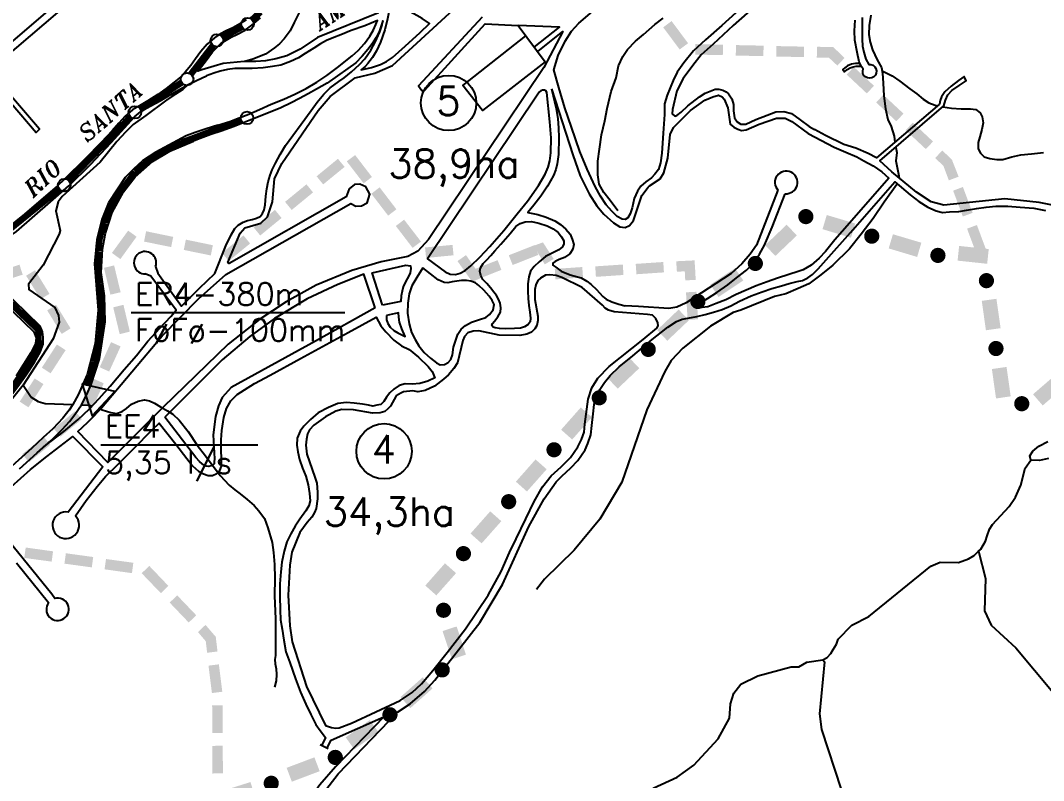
# Model space of a CAD drawing. Extents: x 634485 to 639947, y 7518235 to 7523566.
# Drawn here: x 636835 to 638096, y 7520031 to 7520969 of the extents above; entities that cross this region are included whole.
import ezdxf
from ezdxf.enums import TextEntityAlignment as Align

# ---------------------------------------------------------------- set-up
doc = ezdxf.new("R2010")
doc.units = 0
doc.header["$LTSCALE"] = 80
doc.header["$MEASUREMENT"] = 0
doc.linetypes.add('HIDDEN', pattern=[0.375, 0.25, -0.125])
for name, color, linetype in [('ESTACAO', 5, 'CONTINUOUS'), ('LIMITE-BACIA', 3, 'CONTINUOUS'), ('LIMITE-PROJETO', 1, 'CONTINUOUS'), ('RIO', 4, 'CONTINUOUS'), ('RUA', 7, 'CONTINUOUS'), ('TEXTO', 5, 'CONTINUOUS'), ('TEXTO2', 5, 'CONTINUOUS')]:
    doc.layers.add(name, color=color, linetype=linetype)
doc.styles.add('GOTHICI', font='ITALICT8.SHX', dxfattribs={"height": 1.641651})
doc.styles.get("Standard").update_dxf_attribs({"font": 'ROMANSBR.shx', "height": 3})

# ---------------------------------------------------------------- blocks, each defined once
blk = doc.blocks.new('R')
at = {"layer": 'LIMITE-PROJETO', "const_width": 18.7}
blk.add_lwpolyline([(-75.2, 0.3, 1), (-93.9, 0.4, 1)], format="xyb", close=True, dxfattribs=at)
at = {"layer": 'LIMITE-PROJETO'}
blk.add_solid([(36.9, 17.7), (36.6, -18.8), (-36.4, 18.3), (-36.6, -18.3)], dxfattribs=at)
blk = doc.blocks.new('R1')
at = {"layer": 'LIMITE-BACIA', "xscale": 0.5, "yscale": 0.5, "zscale": 0.5}
blk.add_blockref('R', (0, 0.3), dxfattribs=at)

msp = doc.modelspace()

# ---------------------------------------------------------------- linework, layer by layer
at = {"layer": 'ESTACAO', "linetype": 'CONTINUOUS', "const_width": 8}
for points in [[(637120.3, 7520969.5), (637130.6, 7520979.1)], [(637083.7, 7520947.7), (637107.7, 7520960.6)], [(637044.8, 7520902.4), (637072.1, 7520937.9)], [(636982.3, 7520859.5), (637033.5, 7520892.1)], [(636894, 7520771.1), (636970.4, 7520849.7)], [(636819.1, 7520709.3), (636882.5, 7520760.6)]]:
    msp.add_lwpolyline(points, dxfattribs=at)
at = {"layer": 'ESTACAO', "linetype": 'HIDDEN', "const_width": 8, "flags": 128}
for points in [[(636916.8, 7520518.4), (636923.5, 7520537.1), (636925.8, 7520547.7, 0.015638), (636931.6, 7520569.6, 0.060112), (636934, 7520607, 0.052817), (636932.4, 7520644.3, -0.104261), (636930.8, 7520684.1, -0.117523), (636938.9, 7520719, -0.09697), (636954.3, 7520752.3, -0.012857), (636976.3, 7520781.5, -0.017182), (637000.5, 7520800.7, -0.058288), (637033.1, 7520818, 0.002683), (637074.6, 7520833.5, 0.002845), (637106.8, 7520845.6, -0.990712)], [(636650.3, 7520264.3), (636661.5, 7520271.9), (636586.6, 7520375), (636618.2, 7520377.8, 0.027722), (636629.1, 7520380.3, 0.111681), (636761, 7520453.1, 0.012363), (636818.4, 7520506.7), (636822, 7520511.9), (636847.1, 7520548.6), (636857.1, 7520567.8), (636856.7, 7520587), (636841.9, 7520601.2), (636792.6, 7520648.5)]]:
    msp.add_lwpolyline(points, format="xyb", dxfattribs=at)
at = {"layer": 'ESTACAO'}
msp.add_lwpolyline([(636951, 7520511.2), (636910.9, 7520520.1), (636923.2, 7520480.9)], close=True, dxfattribs=at)
for centre in [(637114.6, 7520964.2), (637076.8, 7520944), (637040.1, 7520896.2), (636975.8, 7520855.3), (637114, 7520848.4), (636888.6, 7520765.5)]:
    msp.add_circle(centre, 7.77, dxfattribs=at)
at = {"layer": 'LIMITE-BACIA'}
for points in [[(637627.2, 7520960.1), (637637.5, 7520967.8), (637647.5, 7520932.8), (637657.9, 7520940.5)], [(637666.7, 7520926.5), (637666.9, 7520939.4), (637700.7, 7520925.8), (637701, 7520938.7)], [(637716.7, 7520925.3), (637716.9, 7520938.2), (637750.7, 7520924.6), (637751, 7520937.5)], [(637766.7, 7520924.1), (637766.9, 7520937), (637800.7, 7520923.4), (637801, 7520936.3)], [(637816.6, 7520922.9), (637816.9, 7520935.8), (637850.7, 7520922.2), (637836.8, 7520935.3)], [(637817.1, 7520936.1), (637836.8, 7520935.9), (637842, 7520912.9), (637850.8, 7520922.3)], [(637853.5, 7520901.8), (637862.3, 7520911.2), (637878.3, 7520878.6), (637887.1, 7520888)], [(637889.8, 7520867.5), (637898.6, 7520876.9), (637914.7, 7520844.2), (637923.5, 7520853.7)], [(637926.2, 7520833.2), (637935, 7520842.6), (637951.1, 7520809.9), (637959.9, 7520819.3)], [(637237, 7520794.8), (637247.3, 7520802.6), (637257.8, 7520767.7), (637268, 7520775.6)], [(637962.5, 7520798.9), (637971.4, 7520808.3), (637987.4, 7520775.6), (637983.6, 7520796.4)], [(637967.5, 7520803.3), (637983.6, 7520795.8), (637979.4, 7520771.4), (637991.5, 7520775.9)], [(637207.9, 7520766.4), (637199.8, 7520776.4), (637234.3, 7520788), (637226.1, 7520798)], [(637169.1, 7520734.9), (637160.9, 7520744.9), (637195.4, 7520756.5), (637187.3, 7520766.5)], [(637267.3, 7520754.9), (637277.5, 7520762.8), (637288, 7520727.9), (637298.2, 7520735.7)], [(637984.7, 7520758.7), (637996.8, 7520763.2), (637996.6, 7520726.8), (638008.7, 7520731.3)], [(637130.3, 7520703.4), (637122.1, 7520713.4), (637156.6, 7520725), (637148.4, 7520735)], [(637297.5, 7520715.1), (637307.7, 7520722.9), (637318.2, 7520688.1), (637328.5, 7520695.9)], [(638001.9, 7520711.8), (638014, 7520716.3), (638013.8, 7520679.9), (638025.9, 7520684.4)], [(636957.8, 7520674.3), (636947.4, 7520681.9), (636977.8, 7520701.9), (636967.4, 7520709.4)], [(636987, 7520695.9), (636989.6, 7520708.6), (637020.4, 7520689.1), (637023, 7520701.7)], [(637091.4, 7520671.9), (637083.3, 7520681.9), (637117.8, 7520693.5), (637109.6, 7520703.5)], [(637036, 7520685.6), (637038.6, 7520698.3), (637069.3, 7520678.8), (637071.9, 7520691.4)], [(637334.8, 7520675.7), (637333.5, 7520688.6), (637368.7, 7520679), (637367.4, 7520691.8)], [(637441.6, 7520667), (637436.8, 7520679), (637473.2, 7520679.5), (637468.5, 7520691.5)], [(637467.4, 7520690.7), (637478.9, 7520694.9), (637481.2, 7520667.8), (637492.2, 7520674.5)], [(637373.5, 7520671.8), (637384, 7520679.2), (637391.6, 7520646.4), (637403.5, 7520651.3)], [(636833.4, 7520667.4), (636837.4, 7520655.1), (636801.1, 7520656.7), (636805.1, 7520644.5)], [(636958.1, 7520633.4), (636945.5, 7520630.4), (636950.1, 7520666.5), (636937.6, 7520663.5)], [(637396.1, 7520648.5), (637391.3, 7520660.5), (637427.7, 7520661), (637423, 7520673)], [(637494.3, 7520649.3), (637493.5, 7520662.2), (637528.3, 7520651.6), (637527.4, 7520664.5)], [(637544.2, 7520652.4), (637543.4, 7520665.3), (637578.2, 7520654.7), (637577.4, 7520667.6)], [(637594.2, 7520655.6), (637593.3, 7520668.4), (637628.1, 7520657.9), (637627.3, 7520670.7)], [(637644.1, 7520658.7), (637643.2, 7520671.6), (637666.7, 7520659.9), (637665.8, 7520672.7)], [(637653.1, 7520671.8), (637665.9, 7520672.5), (637654.4, 7520648), (637667.3, 7520648.7)], [(636870.4, 7520631.5), (636859.4, 7520624.8), (636852.6, 7520660.5), (636841.6, 7520653.8)], [(637655.3, 7520633.3), (637668.2, 7520634), (637657.3, 7520599.3), (637670.1, 7520600)], [(636896.4, 7520588.8), (636885.4, 7520582), (636878.6, 7520617.8), (636867.6, 7520611)], [(636969.5, 7520584.8), (636957, 7520581.7), (636961.6, 7520617.9), (636949, 7520614.8)], [(636871.8, 7520533.4), (636861, 7520540.4), (636890.3, 7520562), (636879.5, 7520569)], [(636944, 7520535.6), (636932.3, 7520540.9), (636958.1, 7520566.6), (636946.3, 7520571.9)], [(636844.5, 7520491.5), (636833.7, 7520498.5), (636863, 7520520.1), (636852.1, 7520527.1)], [(636923.2, 7520490.1), (636911.5, 7520495.4), (636937.3, 7520521.1), (636925.5, 7520526.4)], [(636883.9, 7520455.2), (636875.8, 7520465.2), (636910.3, 7520476.8), (636902.1, 7520486.8)], [(636845.1, 7520423.8), (636836.9, 7520433.8), (636871.4, 7520445.3), (636863.3, 7520455.3)], [(636874.8, 7520313.9), (636873.1, 7520301.2), (636841.1, 7520318.6), (636839.3, 7520305.8)], [(636924.3, 7520306.9), (636922.6, 7520294.1), (636890.6, 7520311.5), (636888.8, 7520298.7)], [(636973.8, 7520299.8), (636972.1, 7520287), (636940.1, 7520304.4), (636938.3, 7520291.7)], [(637017, 7520271.3), (637007.7, 7520262.3), (636993.5, 7520295.9), (636984.1, 7520286.9)], [(637051.4, 7520235), (637042.1, 7520226.1), (637027.9, 7520259.6), (637018.6, 7520250.7)], [(637075, 7520209), (637065.7, 7520200), (637062.8, 7520223.2), (637053.5, 7520214.3)], [(637077.6, 7520190.4), (637064.8, 7520188.8), (637075.4, 7520208.9), (637062.6, 7520207.4)], [(637083.5, 7520140.7), (637070.7, 7520139.1), (637079.3, 7520174.5), (637066.5, 7520172.9)], [(637084.1, 7520090), (637071.2, 7520089.9), (637083.9, 7520124.1), (637071, 7520124)], [(637084.3, 7520040), (637071.4, 7520039.9), (637084, 7520074.1), (637071.1, 7520074)]]:
    msp.add_solid(points, dxfattribs=at)
at = {"layer": 'LIMITE-PROJETO', "const_width": 9.35}
for points in [[(638021.1, 7520648.2, 1), (638030.4, 7520647.2, 1)], [(638068.7, 7520500.6, 1), (638070, 7520491.3, 1)]]:
    msp.add_lwpolyline(points, format="xyb", close=True, dxfattribs=at)
at = {"layer": 'LIMITE-PROJETO'}
for points in [[(637990.2, 7520672.4), (637992.1, 7520690.5), (638026.7, 7520668.5), (638028.6, 7520686.7)], [(638032.5, 7520538.7), (638050.6, 7520541.3), (638037.6, 7520502.4), (638055.7, 7520505)]]:
    msp.add_solid(points, dxfattribs=at)
at = {"layer": 'RIO'}
for points in [[(637293.8, 7521058.4), (637282.4, 7521051.9), (637260.6, 7521037.4), (637240.3, 7521025.4), (637227, 7521017.7), (637212.7, 7521011.2), (637199.8, 7521003.8), (637190.4, 7520995.6), (637184.5, 7520988.2), (637179.3, 7520979.9), (637172.2, 7520966), (637167.2, 7520955.8), (637159.8, 7520945.8), (637154.1, 7520939.9), (637147.7, 7520934.8), (637136.9, 7520927.1), (637121.1, 7520920.7), (637111.2, 7520917.9)], [(637571.3, 7520734), (637561.9, 7520746.7), (637554.1, 7520756.5), (637548.3, 7520766.5), (637546.6, 7520778.3), (637546.6, 7520794.9), (637548.7, 7520809.7), (637551.2, 7520827.6), (637555.1, 7520844.6), (637558.1, 7520860.1), (637563.2, 7520880.8), (637569.1, 7520897.9), (637571.9, 7520912.7), (637577.5, 7520924), (637583.2, 7520932.6), (637592.9, 7520943.1), (637603.1, 7520951.2), (637616.9, 7520963.5), (637627.2, 7520971.6)], [(637883.4, 7520975.2), (637881.1, 7520962.3), (637880.9, 7520951.1), (637882.6, 7520942), (637885.3, 7520932.4), (637890.9, 7520920.1), (637896.3, 7520910.6), (637897.8, 7520903.5), (637898.4, 7520891.4), (637899.2, 7520875.5), (637901.3, 7520859.8), (637904.3, 7520846.3), (637908.4, 7520837.7), (637912, 7520826), (637912.9, 7520818.5)], [(637897.2, 7520906.5), (637909.6, 7520900.4), (637918.9, 7520893.9), (637931.3, 7520884.3), (637939.9, 7520877.9), (637947.7, 7520871.6), (637954.8, 7520866.9), (637962.6, 7520864.1), (637965.5, 7520863.5)], [(637041.6, 7520889.7), (637034.7, 7520883.5), (637030.2, 7520880.6), (637021.2, 7520875), (637013.6, 7520869.4), (636989.4, 7520851.4), (636973.7, 7520840.1), (636964.4, 7520831.2), (636953.6, 7520819.3), (636933.1, 7520793.8), (636886, 7520751.4), (636881, 7520744.9), (636878.1, 7520733.8), (636883.6, 7520709.6), (636882.2, 7520705.2), (636862.7, 7520666.9), (636844.4, 7520643.4), (636844.9, 7520636.9), (636876.9, 7520614.6), (636881.6, 7520604.9), (636882.3, 7520596.4), (636875.1, 7520575.9), (636837.9, 7520519), (636847.7, 7520504.1), (636856.3, 7520498.5), (636865.2, 7520496.3), (636899, 7520495)], [(637972, 7520862.1), (637982.7, 7520860.6), (637994.6, 7520859.6), (638006.2, 7520859.8), (638012.7, 7520858.7), (638018, 7520854.6), (638020.5, 7520849.6), (638021.6, 7520842.2), (638020.3, 7520834.2), (638017.7, 7520825.2), (638015.7, 7520818.1), (638015.6, 7520810.4), (638018.4, 7520805), (638022.9, 7520800.2), (638030, 7520798.2), (638038.4, 7520797.3), (638046.1, 7520797.2), (638056.9, 7520800.2), (638068.1, 7520802.7), (638081.4, 7520804.3), (638096.2, 7520805.7)], [(637913.9, 7520812), (637915.1, 7520805.6), (637913.9, 7520795.6), (637915.6, 7520787.3), (637917.4, 7520779), (637918.3, 7520774.5)], [(637915.6, 7520767.2), (637915.1, 7520766.1), (637899.8, 7520744.3), (637885.9, 7520724.2), (637871.2, 7520705), (637857.1, 7520687), (637836.2, 7520666.9), (637821.7, 7520654.7), (637806.8, 7520643.7), (637793.8, 7520638.2), (637778.4, 7520631.5), (637764.4, 7520628.1), (637723.1, 7520611.5), (637713.4, 7520608.6), (637685.4, 7520591.6), (637651.2, 7520564.6), (637637.2, 7520549.1), (637629.2, 7520535.7), (637606.9, 7520488.4), (637576.3, 7520399), (637549.2, 7520353.5), (637517.5, 7520315.3), (637480.9, 7520279.5), (637471.1, 7520266.8)], [(636933.1, 7520489.5), (636935.5, 7520488.4), (636946, 7520485), (636953, 7520483.9), (636960.1, 7520486.2), (636965.5, 7520489.9), (636971.7, 7520495.4), (636979.9, 7520499.1), (636987.5, 7520500.7), (636993.9, 7520499.6), (637000.1, 7520496.8), (637007.3, 7520491.9), (637016.1, 7520487.2), (637022.7, 7520483), (637030.2, 7520475.6), (637041.3, 7520461.6), (637052.7, 7520445), (637062.7, 7520431.8), (637080.9, 7520407.3), (637092, 7520395.5), (637098.8, 7520389.7), (637105.6, 7520384.6), (637114.2, 7520378), (637122.9, 7520370.5), (637128.7, 7520363.9), (637135.6, 7520354.4), (637139.8, 7520342.8), (637145.2, 7520324.8), (637146.6, 7520312.5), (637147.9, 7520297.5), (637148.2, 7520281), (637147.8, 7520259), (637149.1, 7520230.6), (637149.1, 7520206.7), (637149.2, 7520185.6), (637148.2, 7520180.4), (637148.6, 7520175.1), (637150, 7520169), (637150.5, 7520162.2), (637150.1, 7520154.1), (637148, 7520146.3)], [(636909.6, 7520494.5), (636919.1, 7520494.3), (636923, 7520493.2)], [(637824, 7520180.1), (637829.4, 7520183), (637833.8, 7520187.8), (637836.8, 7520192.7), (637840.7, 7520199.6), (637843, 7520205.4), (637860, 7520222.7), (637880.6, 7520233.5), (637957.1, 7520295.6), (637968.9, 7520300.7), (637991.2, 7520300.3), (638003.8, 7520304.8), (638010.8, 7520308.6), (638015.6, 7520313.6), (638018.8, 7520316.7), (638024.8, 7520326.5), (638026.6, 7520333), (638029.4, 7520341.4), (638033.2, 7520347), (638053.7, 7520369), (638061.6, 7520380.7), (638068.4, 7520395.5), (638073.6, 7520416.6), (638080.5, 7520426.4), (638079.3, 7520431.8), (638083, 7520437.4), (638090.2, 7520443.5), (638101.4, 7520449.2)]]:
    msp.add_lwpolyline(points, dxfattribs=at)
at = {"layer": 'RIO', "linetype": 'CONTINUOUS'}
for points in [[(636837.9, 7520519), (636824.6, 7520502.2), (636803.1, 7520471.9), (636785.2, 7520452.5), (636750.6, 7520426.2), (636714.9, 7520394.1), (636709.9, 7520387.4), (636700.2, 7520380.1), (636673.5, 7520366.1), (636649.9, 7520344), (636638.7, 7520330.2), (636632.8, 7520319)], [(638102.4, 7520428.3), (638091.1, 7520426), (638080.5, 7520426.4)], [(638016, 7520313.9), (638024.6, 7520280.2), (638023.4, 7520240.4), (638031.7, 7520222.7), (638061.9, 7520194.9), (638108.1, 7520139.8), (638129.9, 7520086.9), (638164, 7520026.9), (638177.1, 7519998.1), (638190.8, 7519950.1), (638216.9, 7519891.1), (638228.1, 7519850.8), (638233.3, 7519808.1), (638246.9, 7519764.3)], [(637614.9, 7520022), (637644.4, 7520035.3), (637665, 7520050), (637695.1, 7520082.6), (637709, 7520108), (637710.1, 7520126), (637714.3, 7520138.8), (637722.9, 7520150), (637743.9, 7520160.2), (637785.1, 7520171.3), (637794.3, 7520171.4), (637804.5, 7520177.4), (637824, 7520180.1), (637826.1, 7520177.8), (637819.9, 7520113.4), (637822.4, 7520094.1), (637846.7, 7520020.3)]]:
    msp.add_lwpolyline(points, dxfattribs=at)
at = {"layer": 'RUA'}
msp.add_line((637204.2, 7520075.8), (637213.9, 7520070.8), dxfattribs=at)
for points in [[(636889.9, 7521190.8), (636881.1, 7521200.3), (636870, 7521212.6), (636860.9, 7521223.3), (636853.9, 7521233.8), (636849.4, 7521243.6), (636846.8, 7521254.9), (636846, 7521267.2), (636848, 7521284.1), (636974.9, 7521394.4), (637064.4, 7521467.1), (637102.6, 7521445), (637096.2, 7521430.5), (637090.7, 7521408.7), (637091.5, 7521390.3), (637096.4, 7521371.4), (637107.8, 7521339.9), (637137.9, 7521271.8), (637159.1, 7521229.7), (636727.8, 7520860.6)], [(636795.9, 7520906.6), (637015.5, 7521093.9)], [(637806.2, 7521044.4), (637713.4, 7520962.4), (637688.7, 7520939.3), (637674, 7520926.3), (637663.6, 7520913.2), (637652, 7520897.1), (637644.1, 7520881.8), (637638.5, 7520858.6), (637638.2, 7520853.5), (637641.5, 7520850.4), (637644.1, 7520851.3), (637649.2, 7520855.4), (637657.5, 7520863.3), (637671.8, 7520874.3), (637678.9, 7520879), (637691.4, 7520883.8), (637695.9, 7520884), (637700.9, 7520882.7), (637704.8, 7520880.6), (637707.6, 7520878.3), (637711.7, 7520872), (637714, 7520864.8), (637713.8, 7520857.1), (637715.3, 7520848.6), (637718.4, 7520843.4), (637722.8, 7520840.5), (637728.9, 7520840.6), (637741.6, 7520846.5), (637755.4, 7520851.9), (637766.1, 7520855.7), (637776, 7520856.4), (637785.3, 7520853.7), (637795.9, 7520846.1), (637807.3, 7520837.8), (637813.9, 7520834)], [(637472.9, 7520930.7), (637503.3, 7520954.8), (637480.2, 7520910.5), (637337.8, 7520698.5), (637324.8, 7520684.1), (637312.4, 7520677.3), (637279.4, 7520671.1), (637243.1, 7520660.2), (637199.3, 7520642.1), (637162.2, 7520621.6), (637129.6, 7520600.1), (637090.6, 7520569.2), (637010.7, 7520491.6), (636942.5, 7520423.4), (636905.4, 7520461.8), (636917.2, 7520472.8), (636925, 7520480.6), (636934.6, 7520491), (637009.2, 7520579.5), (637054.2, 7520625.1), (637088, 7520655.3), (637242, 7520742.7), (637248.3, 7520739.4), (637255.3, 7520740), (637262, 7520743.7), (637265.4, 7520754.3), (637260.5, 7520763.3), (637253.2, 7520766.7), (637246.6, 7520766.2), (637240, 7520760.9), (637236.1, 7520751), (637092.1, 7520668.7), (637090.2, 7520670.1), (637105.4, 7520706.3), (637111.4, 7520713), (637130.9, 7520718.5), (637139.4, 7520726.4), (637145.3, 7520744.8), (637147.9, 7520773.2), (637156.8, 7520792.1), (637201.6, 7520857.5), (637216.7, 7520875), (637247.5, 7520897.7), (637271.8, 7520903.4), (637293.4, 7520913), (637383.9, 7520996.3)], [(637734, 7520993.8), (637699.4, 7520962.2), (637679.2, 7520944.8), (637664.4, 7520931.1), (637652.6, 7520916.2), (637644.3, 7520904.8), (637639.3, 7520894.5), (637632.1, 7520876.4), (637628.9, 7520865.6), (637628.6, 7520852.8), (637628.1, 7520841.3), (637627.1, 7520829.4), (637626.4, 7520817.1), (637625.7, 7520804.8), (637624, 7520793), (637621.5, 7520784.8), (637616.9, 7520779.2), (637612.9, 7520774.6), (637605.8, 7520769.6), (637599.7, 7520764.1), (637595.5, 7520758), (637591.4, 7520749.2), (637588.9, 7520737.5), (637586.5, 7520730.1), (637583.6, 7520725), (637580.2, 7520723.1), (637576.4, 7520723.5), (637570.3, 7520726.9), (637563.7, 7520733.5), (637556.8, 7520741.2), (637549.9, 7520751.7), (637543.2, 7520763.7), (637533.3, 7520785), (637524.3, 7520806.9), (637514.2, 7520837.1), (637505.8, 7520860.9), (637498.3, 7520886.1), (637492.3, 7520907.7), (637497.8, 7520925.2), (637506.5, 7520943.2), (637514.3, 7520955.5), (637523.1, 7520965.1), (637560, 7520997.3)], [(637278.6, 7520941.7), (637273.5, 7520931.2), (637268.6, 7520922.8), (637263.1, 7520915.7), (637259.7, 7520911.9), (637254.9, 7520907.7), (637267.4, 7520910.4), (637278.5, 7520914.1), (637286, 7520917.8), (637293.5, 7520922.9), (637309.2, 7520936.9), (637327.7, 7520953.8), (637339, 7520964.7), (637330.1, 7520971.1), (637323.5, 7520974.7), (637315, 7520979.1), (637308.3, 7520980.7), (637304.2, 7520981.6), (637298.3, 7520981.5), (637288.7, 7520978.9), (637287.3, 7520970.5), (637284, 7520957.2), (637278.6, 7520941.7)], [(637113.1, 7520969.2), (637105.2, 7520964.4), (637096.5, 7520959.6), (637088.3, 7520955.9), (637080.5, 7520951.7), (637073.8, 7520947.1), (637064.7, 7520939.3), (637057.1, 7520930.5), (637050.6, 7520921.2), (637044.6, 7520913), (637037.9, 7520904.8), (637032.2, 7520898.9), (637024.1, 7520892.5), (637014.3, 7520884.8), (637004.1, 7520877.4), (636991.6, 7520869.6), (636981.2, 7520863.4), (636972.9, 7520858.2), (636963.4, 7520850), (636955.9, 7520842), (636947.5, 7520832.5), (636933.7, 7520817.5), (636914.4, 7520798.1), (636888.8, 7520773), (636880, 7520764.2), (636837.2, 7520727.5), (636826.5, 7520718.4)], [(637001.3, 7520665.2), (637003.9, 7520657.1), (637033.3, 7520616.4), (637055.4, 7520638.4), (637074.3, 7520656.7), (637087.9, 7520690.8), (637094.4, 7520704.3), (637098.8, 7520712.2), (637102.9, 7520716.1), (637109.3, 7520720), (637114.5, 7520721.9), (637120.5, 7520723.3), (637125.7, 7520724.6), (637130, 7520726.9), (637133.2, 7520730.6), (637135.2, 7520735), (637136.3, 7520741.4), (637137.2, 7520752.1), (637138.6, 7520761), (637140.2, 7520769.5), (637142.4, 7520777.9), (637145, 7520784.4), (637149.1, 7520792.7), (637154.7, 7520803.2), (637161.5, 7520814.2), (637170.5, 7520826.8), (637180.7, 7520840.5), (637193, 7520857.4), (637200.4, 7520867.7), (637208.7, 7520877.6), (637216.7, 7520885.7), (637227.3, 7520893.5), (637233.7, 7520898), (637242.9, 7520905.3), (637252.6, 7520914.1), (637259.1, 7520921.4), (637266.5, 7520931.8), (637272, 7520941.7), (637277.8, 7520954.7), (637280.7, 7520963), (637281.6, 7520968.2), (637277.4, 7520955.9), (637273.3, 7520947.7), (637268.4, 7520939.9), (637262.9, 7520932.8), (637256, 7520924.6), (637248, 7520916.5), (637238.1, 7520909.3), (637225.6, 7520900.5), (637212.7, 7520891.4), (637199.8, 7520883.9), (637189.5, 7520878), (637178.9, 7520872.4), (637168.6, 7520867.1), (637155.8, 7520860.8), (637134.3, 7520852.1), (637116.8, 7520845.4), (637098.2, 7520838), (637082.3, 7520832), (637069.4, 7520828), (637056.4, 7520823.2), (637048.1, 7520819.8)], [(637276.1, 7520977.8), (637200.8, 7520947.4), (637179.6, 7520933.3), (637162.9, 7520925), (637149.6, 7520921.1), (637136.8, 7520918.9), (637124.9, 7520918.1), (637110.5, 7520917.9), (637084.7, 7520915.4), (637073.5, 7520912.1), (637058.3, 7520907.7), (637053.4, 7520905.9), (637062.2, 7520917.7), (637071.3, 7520929.8), (637082.2, 7520940.5), (637094.3, 7520948), (637101.3, 7520951.4), (637111.6, 7520956.8), (637120, 7520962.8), (637130.8, 7520972)], [(637078.2, 7520839.4), (637093, 7520843.8), (637104.4, 7520848.4), (637116.4, 7520852.9), (637129.2, 7520858.6), (637143.9, 7520865.3), (637159.5, 7520871.5), (637173, 7520877.7), (637186.8, 7520884.8), (637200.2, 7520892.6), (637212.6, 7520900.8), (637225.5, 7520910.4), (637243.6, 7520924.8), (637251.2, 7520931.4), (637258.8, 7520940.1), (637265.4, 7520949.3), (637269.8, 7520957.1), (637273, 7520963.6), (637274.8, 7520968.4), (637259.2, 7520962.1), (637242.3, 7520956), (637229.6, 7520950.9), (637221.2, 7520947.6), (637212, 7520943.7), (637204.4, 7520939.9), (637196.4, 7520934.6), (637185.6, 7520927.8), (637177.6, 7520922.5), (637167.7, 7520918.1), (637155.7, 7520913.5), (637145.3, 7520912), (637133.9, 7520910.2), (637120.2, 7520909.3), (637108.4, 7520909.4), (637099.1, 7520909.3), (637089.9, 7520908.1), (637081, 7520906.1), (637072.9, 7520903.6), (637064, 7520900.1)], [(637403.9, 7520972.7), (637325.6, 7520888), (637329.7, 7520882.1), (637332.7, 7520882.3), (637407.7, 7520964.4), (637448.4, 7520962.3)], [(637873.7, 7520908.8), (637871.6, 7520911.4), (637868.9, 7520917.5), (637866.4, 7520929.4), (637863.5, 7520944.4), (637862.9, 7520955.7), (637864.1, 7520969.1)], [(637448.4, 7520962.3), (637481.8, 7520917.4), (637404.4, 7520857.5), (637380.2, 7520888.2), (637457.8, 7520949.6)], [(637468.2, 7520935.7), (637499.2, 7520960.3), (637448.4, 7520962.3)], [(636792, 7520902.8), (636854, 7520830.6), (636857.9, 7520834.4), (636795.9, 7520906.6)], [(637869.4, 7520915.7), (637864.2, 7520915.6), (637859.5, 7520914.8), (637854.6, 7520912.8), (637851, 7520910), (637848.6, 7520908.1), (637850.9, 7520905.3), (637854.1, 7520908.1), (637857.9, 7520910.3), (637861.5, 7520911.4), (637865.1, 7520912.1), (637868.8, 7520912.3), (637871.3, 7520912.1)], [(636821.6, 7520504), (636833.3, 7520520), (636841.6, 7520531.4), (636851.9, 7520547.2), (636858.8, 7520559.5), (636862.7, 7520569.2), (636862.6, 7520578), (636861.7, 7520584.7), (636858.8, 7520591.4), (636793.4, 7520655), (636816.5, 7520699.1), (636829.8, 7520708.5), (636894.2, 7520764.6), (636921, 7520791), (636946.6, 7520818.2), (636975.4, 7520849.7), (636982.7, 7520855.8), (636990.1, 7520860.3), (637006.7, 7520869.3), (637017.9, 7520876.1), (637027, 7520881.2), (637040.7, 7520889.3), (637051.8, 7520894.6), (637064, 7520900.1)], [(638122, 7520737.9), (638091, 7520744), (638048.6, 7520748.5), (637973.2, 7520740.6), (637957.8, 7520745.1), (637939.6, 7520756.9), (637909.2, 7520782), (637894.5, 7520795.3), (637973.2, 7520863.2), (637975.2, 7520870.3), (637978.3, 7520876.9), (637983.1, 7520882.1), (637992, 7520888.4), (638000.6, 7520894.2), (637998.5, 7520899.5), (637991.4, 7520894.5), (637982.4, 7520887.4), (637974.6, 7520880.6), (637970.5, 7520874.5), (637968.7, 7520869.7), (637967.9, 7520865.5), (637890.1, 7520799.1), (637880.1, 7520804.7), (637864.6, 7520811.1), (637850.1, 7520815.5), (637827.4, 7520826.7), (637813.9, 7520834)], [(637447.3, 7520730), (637459.8, 7520745.6), (637473.5, 7520765), (637481.5, 7520778.9), (637485.2, 7520787.5), (637487.3, 7520795.4), (637488.8, 7520805.4), (637489.1, 7520824), (637487.4, 7520843.5), (637483.5, 7520879.6), (637482.3, 7520881.6), (637480.9, 7520882.7), (637478.5, 7520882.8), (637476.4, 7520881.7), (637474.8, 7520880.4), (637472.8, 7520877.7), (637336.6, 7520674.5), (637358.2, 7520658.4), (637364.4, 7520655.5), (637370.9, 7520655.1), (637376.7, 7520656.9), (637382.9, 7520660.2), (637390.1, 7520665.9), (637401, 7520676.7), (637413.4, 7520689.9), (637430.6, 7520709.6), (637447.3, 7520730)], [(637489.6, 7520884.2), (637495.2, 7520860), (637497.1, 7520847.1), (637497.9, 7520836.3), (637498.3, 7520823.8), (637498.1, 7520803.1), (637496.6, 7520791.6), (637494.8, 7520784.7), (637491.8, 7520777.3), (637484.7, 7520764.4), (637476.1, 7520752.1), (637467.7, 7520740.9), (637460.4, 7520731.9), (637472.5, 7520729.2), (637482.7, 7520726.2), (637493.7, 7520721.5), (637500.7, 7520716.8), (637507.2, 7520711.4), (637512.4, 7520704.9), (637515.1, 7520698.7), (637516.8, 7520692.3), (637515.8, 7520686.5), (637512.1, 7520680.7), (637505.6, 7520676.2), (637498.8, 7520673.6), (637493.9, 7520671.3), (637491.2, 7520669.2), (637491.2, 7520667), (637494.9, 7520664.4), (637501.5, 7520659.6), (637512.5, 7520654.9), (637525.9, 7520651.3), (637533.1, 7520647.1), (637538.5, 7520643), (637545, 7520637), (637548.5, 7520632.6), (637552.6, 7520628.1), (637556.9, 7520624.8), (637564, 7520621.5), (637572.3, 7520618.6), (637580.4, 7520616.6)], [(637489.6, 7520884.2), (637515.6, 7520802.9), (637524.8, 7520776.9), (637535.7, 7520754.8), (637545.2, 7520739.8), (637554.1, 7520729.7), (637565.7, 7520719.2), (637573.7, 7520714), (637580.1, 7520713.3), (637585.8, 7520715.7), (637590.7, 7520721.7), (637600.9, 7520752.7), (637608.7, 7520763), (637610.5, 7520764.8), (637623.3, 7520773.4), (637627.9, 7520780.5), (637632.9, 7520798.8), (637635.6, 7520827.9), (637639.7, 7520836.7), (637647.5, 7520844.3), (637660.7, 7520857.5), (637678.6, 7520870.3), (637688.2, 7520874.4), (637695.5, 7520876.4), (637699.8, 7520874.6), (637702.2, 7520871.5), (637707, 7520860.8), (637709.8, 7520840.6), (637714.4, 7520837), (637719.3, 7520834.4), (637723.9, 7520832.8), (637729.6, 7520833.8), (637745.4, 7520840.7), (637766.8, 7520848.1), (637777.7, 7520848.2), (637786, 7520843.8), (637805.9, 7520829), (637838, 7520812.2), (637852.4, 7520806.3), (637866, 7520800.5), (637874.7, 7520795.6), (637886, 7520789.3), (637896.7, 7520781.8), (637905.5, 7520774.2), (637856.8, 7520718.4), (637838.8, 7520698.2), (637827.5, 7520683.7), (637819.5, 7520675.3), (637809.6, 7520666.8), (637799.7, 7520661), (637793.6, 7520659), (637782, 7520655.3), (637768.3, 7520650.7), (637755.2, 7520646.2), (637741.9, 7520641.2), (637729.3, 7520636.1), (637717, 7520630.5), (637704.3, 7520623.9), (637692.5, 7520619.4), (637682.4, 7520615.6), (637675.3, 7520614.8), (637673.1, 7520615.9), (637672.1, 7520619.9), (637682, 7520625.7), (637693.4, 7520633.3), (637706.8, 7520642.5), (637717.5, 7520651), (637729.8, 7520660.8), (637738.6, 7520669.8), (637746, 7520680.5), (637752, 7520691.5), (637761.5, 7520713.6), (637777.6, 7520754.9)], [(637078.2, 7520839.4), (637063.7, 7520835.1), (637050.2, 7520830.5), (637038.8, 7520826.1), (637001.7, 7520806.2), (636985.2, 7520795.4), (636973.8, 7520785.3), (636963.9, 7520775.1), (636943.3, 7520743.5), (636935, 7520723.1), (636928.6, 7520697.9), (636925.9, 7520668.6), (636930.6, 7520611.5), (636926.8, 7520570.4), (636916.9, 7520532), (636905.8, 7520506.7), (636899, 7520495)], [(636833.6, 7520415.5), (636855.2, 7520435.4), (636872.5, 7520450.4), (636886, 7520464), (636894.9, 7520473.9), (636901.8, 7520482.6), (636909.8, 7520494.7), (636916.3, 7520507.5), (636921.8, 7520519.7), (636932, 7520551.4), (636939.1, 7520597), (636938.1, 7520629.1), (636934.1, 7520657.9), (636935.6, 7520686.4), (636939.3, 7520706.3), (636947.9, 7520731.6), (636961.7, 7520757.3), (636976.1, 7520775.6), (636997.3, 7520794.8), (637019, 7520807.3), (637048.1, 7520819.8)], [(637537.9, 7520457.7), (637539.2, 7520469.1), (637540.9, 7520483.6), (637542.2, 7520495.1), (637544.5, 7520504.5), (637549, 7520513.6), (637554.7, 7520522.2), (637561.8, 7520530.7), (637572.8, 7520541.4), (637589.8, 7520554.9), (637613.4, 7520575), (637624.9, 7520584.1), (637633, 7520590.5), (637643.5, 7520597.4), (637650.4, 7520600.1), (637657.5, 7520601.6), (637668.6, 7520603.4), (637678.9, 7520606.1), (637689.3, 7520608.8), (637699.7, 7520612.2), (637710.7, 7520616.7), (637721.4, 7520622.4), (637735.7, 7520628.9), (637749.1, 7520633.9), (637761.2, 7520637.9), (637773.1, 7520641.2), (637782.4, 7520644.4), (637792.3, 7520646.7), (637799.1, 7520647.9), (637805.6, 7520651), (637811.1, 7520655.4), (637818.1, 7520662.3), (637828, 7520673.5), (637858.2, 7520707.2), (637912.7, 7520769.7), (637931.7, 7520753.6), (637942.3, 7520745.4), (637953.5, 7520738.3), (637963.8, 7520734), (637971.7, 7520731.9), (637980.3, 7520732.5), (637991.6, 7520733.1), (638001.4, 7520734.7), (638013.6, 7520736.7), (638025.4, 7520738.5), (638037.2, 7520739.4), (638052.3, 7520739.6), (638067.2, 7520738.3), (638084.1, 7520737.1), (638098.8, 7520734.2)], [(637768.7, 7520759.2), (637742.3, 7520691.4), (637734.4, 7520680.3), (637724.1, 7520668.3), (637710.9, 7520656.6), (637655.7, 7520620.4), (637644.2, 7520615), (637634.2, 7520613.4), (637596.9, 7520615.8), (637580.4, 7520616.6)], [(637427.1, 7520692.5), (637438.3, 7520705.8), (637445.3, 7520714.4), (637450.7, 7520718.2), (637457, 7520720.2), (637464.6, 7520720.7), (637474, 7520718.8), (637484.1, 7520715.4), (637491.6, 7520711.5), (637497.7, 7520706.9), (637501.8, 7520701.8), (637504.8, 7520696.7), (637504.7, 7520693.2), (637503.1, 7520689.5), (637498.3, 7520685.6), (637489.5, 7520681.1), (637482.1, 7520677.3), (637474.2, 7520671), (637468, 7520665.1), (637463.7, 7520659.3), (637461.3, 7520652.4), (637460.3, 7520643.7), (637460.3, 7520634.9), (637460.7, 7520625.7), (637461.6, 7520617.1), (637462.6, 7520608.9), (637463.6, 7520601.4), (637463.1, 7520597), (637460.5, 7520593.5), (637456.3, 7520590.6), (637451.4, 7520589.3), (637443.9, 7520588.8), (637432.6, 7520588.1), (637425.2, 7520588.7), (637420, 7520589.6), (637417.4, 7520590.5), (637415.7, 7520592.6), (637416.8, 7520594.9), (637419.3, 7520597.9), (637423.3, 7520603), (637426.4, 7520609), (637426.8, 7520614.2), (637426.1, 7520620.1), (637424.2, 7520625), (637421.6, 7520629.4), (637418.5, 7520633.4), (637414.2, 7520638.8), (637409.8, 7520644.3), (637404.9, 7520649.3), (637402.2, 7520654), (637401.2, 7520659.6), (637401.9, 7520663.7), (637405.3, 7520668.8), (637409.9, 7520673.5), (637414.7, 7520678.8), (637419.7, 7520684.3), (637427.1, 7520692.5)], [(637281.1, 7520617.5), (637268.4, 7520657.5), (637309.8, 7520667), (637315.6, 7520666), (637316.1, 7520662.5), (637315.2, 7520657.3), (637313.2, 7520652.9), (637310, 7520647.1), (637306.7, 7520640), (637305.4, 7520634.6), (637304.2, 7520629.1), (637303.7, 7520622.1), (637281.1, 7520617.5)], [(636775.5, 7520657.5), (636851.3, 7520584.5), (636853.9, 7520577.3), (636853.1, 7520570), (636847.4, 7520558.6), (636829.4, 7520529.8)], [(636864, 7520443.1), (636888.3, 7520461.6), (636905.9, 7520476.6), (636919.2, 7520489.4), (636931.8, 7520502.2), (636945.1, 7520517.7), (636962.4, 7520538.1), (636977.5, 7520555.6), (636991.6, 7520572.9), (637006.5, 7520589.1), (637020, 7520603.7), (637026.8, 7520611.3), (636995.3, 7520653.1)], [(636995.3, 7520653.1), (636988.5, 7520656)], [(637272, 7520614.2), (637257.9, 7520655.5), (637225.8, 7520642.8), (637188.1, 7520625.1), (637147.9, 7520601), (637117.4, 7520578.7), (637083.2, 7520550.2), (637012.7, 7520479.5)], [(637330.9, 7520663.6), (637323.2, 7520651.5), (637317.4, 7520641.3), (637314.1, 7520631.4), (637312.1, 7520619.8), (637311.9, 7520607.5), (637313.8, 7520594.5), (637316.9, 7520583.6), (637321.5, 7520575), (637325.8, 7520567.4), (637332.3, 7520559.2), (637340.2, 7520552), (637347.6, 7520546.2), (637352.3, 7520543.8), (637357.6, 7520544.1), (637362.2, 7520546.7), (637365.5, 7520550.4), (637367.4, 7520556.3), (637368.8, 7520565.8), (637371.4, 7520574.5), (637374.1, 7520581.6), (637378.2, 7520587.7), (637383.4, 7520592.3), (637391, 7520596.7), (637400.7, 7520600), (637408.4, 7520602.2), (637413.2, 7520606), (637417.6, 7520611.7), (637418.7, 7520618.1), (637416.2, 7520623.3), (637412.7, 7520628.4), (637406.2, 7520636), (637400, 7520641.6), (637395.7, 7520644.9), (637390.1, 7520647.1), (637384.6, 7520647.8), (637378.4, 7520647.9), (637367, 7520646.1), (637361.6, 7520645.1), (637357, 7520645.4), (637349.9, 7520648.7), (637330.9, 7520663.6)], [(637272, 7520614.2), (637198.3, 7520573.1), (637094.3, 7520516.1), (637083.3, 7520503.8), (637078.9, 7520493.5), (637075.1, 7520480), (637072.2, 7520457.7), (637073.8, 7520427.8), (637073.6, 7520424.3), (637073.3, 7520421.8), (637071.9, 7520420.2), (637069.9, 7520419.3), (637066.8, 7520418.7), (637063.8, 7520419.1), (637061.7, 7520419.7), (637058.5, 7520421.6), (637055.4, 7520424.5), (637050.8, 7520429.6), (637012.7, 7520479.5)], [(637285.8, 7520604.6), (637286.1, 7520599.3), (637287.5, 7520594.8), (637290.4, 7520590.4), (637295.2, 7520586.4), (637299.8, 7520583.4), (637308.9, 7520578.9), (637304.7, 7520588.4), (637302.2, 7520596.5), (637301.1, 7520602.8), (637300.8, 7520608.1), (637285.8, 7520604.6)], [(636899, 7520495), (636894.5, 7520488.1), (636891.5, 7520483.8), (636886.8, 7520478.2), (636874.4, 7520464.9), (636862.7, 7520454.3), (636848.8, 7520441.2), (636690.6, 7520299.2), (636662.9, 7520278.4), (636633.6, 7520317.7), (636596.9, 7520371.6), (636629.9, 7520376.1), (636661.9, 7520386.8), (636689.9, 7520399.7), (636703.1, 7520406.6), (636716.8, 7520414.7), (636738.2, 7520428.9), (636756.1, 7520443.1), (636774.1, 7520458), (636788.3, 7520470.9), (636821.6, 7520504)], [(637205.7, 7519927.4), (637194.9, 7519954.7), (637191.6, 7519981.7), (637193.4, 7519990.4), (637201.5, 7520007), (637226.3, 7520039.5), (637299.4, 7520115.4), (637315.2, 7520125.8), (637333, 7520141.2), (637345.6, 7520155.1), (637400.9, 7520226.2), (637429.2, 7520272.9), (637461.7, 7520344.6), (637480.5, 7520378.5), (637495, 7520399.6), (637502.1, 7520406.5), (637513.4, 7520416.8), (637521.9, 7520426.1), (637531.1, 7520439.1), (637534.4, 7520446.9), (637537.9, 7520457.7)], [(637212.7, 7520071.5), (637217.9, 7520080.9), (637282.9, 7520109.8), (637223.2, 7520048), (637203.8, 7520026.1), (637188.1, 7520003.6), (637183.8, 7519990.1), (637183.3, 7519966.5), (637185.8, 7519951.5)]]:
    msp.add_lwpolyline(points, dxfattribs=at)
for points in [[(637872.6, 7520972.1), (637872.7, 7520963.7), (637872.5, 7520953.3), (637872.6, 7520945.6), (637872.9, 7520936.9), (637874.4, 7520929.6), (637877.1, 7520920.9), (637880.6, 7520914.3, -3.594983), (637873.7, 7520908.8)], [(636823.2, 7520393.5), (636847.1, 7520415), (636867.1, 7520430.9), (636899, 7520455.4), (636936.1, 7520418.2), (636893.4, 7520362.3, 6.303754), (636902.4, 7520357.5), (636915.7, 7520376.5), (636929, 7520393.9), (636939.3, 7520406.3), (636955, 7520421.5), (636974.3, 7520440.9), (636997.1, 7520463.8), (637005.8, 7520472.1), (637026.3, 7520446.1), (637039.7, 7520428.3), (637046.8, 7520419.3), (637054.2, 7520412.7), (637060.3, 7520409.3), (637065.9, 7520407.5), (637071.4, 7520407.6), (637076.6, 7520409.7), (637080.6, 7520413.5), (637082.4, 7520419.1), (637082.5, 7520426.8), (637082.1, 7520440.4), (637082.3, 7520451.6), (637082.9, 7520463.1), (637085.5, 7520479.1), (637088.7, 7520489.9), (637094.1, 7520499.7), (637101.9, 7520507.3), (637110.7, 7520512.9), (637123.2, 7520520.7), (637142.6, 7520531.2), (637179.8, 7520551.7), (637238.9, 7520583.9), (637273.2, 7520602.8), (637278.9, 7520592), (637285, 7520584.4), (637295, 7520574.3), (637304.6, 7520567.4), (637313.8, 7520562.9), (637325.4, 7520553.4), (637337.3, 7520542), (637342.3, 7520535.6), (637345.7, 7520527.8), (637337.1, 7520523.8), (637327.1, 7520520.7), (637317.7, 7520520.2), (637309.2, 7520520.5), (637301.7, 7520518.6), (637294.9, 7520514), (637290.2, 7520509.5), (637286.1, 7520504.2), (637282.7, 7520498.8), (637278.8, 7520495), (637274, 7520494), (637269.3, 7520493), (637263.6, 7520494), (637256.4, 7520495.2), (637246.1, 7520496.8), (637236.6, 7520497.5), (637225.9, 7520496.1), (637214.5, 7520491.2), (637201.8, 7520484.6), (637192.3, 7520476.4), (637184, 7520468.4), (637179.4, 7520462), (637175.7, 7520453.5), (637175.5, 7520445), (637176.5, 7520436.8), (637178.5, 7520427.3), (637182.2, 7520416.4), (637186.5, 7520406.6), (637189.5, 7520395.9), (637191, 7520385.2), (637191.9, 7520376.2), (637190.4, 7520370.2), (637186.5, 7520363.7), (637179.2, 7520353.7), (637173.5, 7520345.1), (637168.1, 7520335.3), (637163.2, 7520325.8), (637159.9, 7520314.2), (637156.8, 7520300.6), (637155.8, 7520288.8), (637154.4, 7520273.8), (637154.6, 7520258.7), (637154.9, 7520241.7), (637155.4, 7520229.6), (637157.2, 7520217.8), (637159.5, 7520204.4), (637162, 7520189.8), (637166.7, 7520176.9), (637173.6, 7520156.7), (637179.8, 7520140.2), (637186.6, 7520125.4), (637192.5, 7520112.8), (637198.8, 7520100.4), (637204.1, 7520092.9), (637210.9, 7520084.3), (637206.1, 7520074.8)], [(636829.9, 7520299.7), (636869.1, 7520250.6, 5.760364), (636876.8, 7520255.9), (636873.5, 7520261), (636789.9, 7520363.5)]]:
    msp.add_lwpolyline(points, format="xyb", dxfattribs=at)
msp.add_lwpolyline([(637317.6, 7520139.6), (637329.2, 7520150.4), (637343.1, 7520166.9), (637360.8, 7520189.2), (637383.5, 7520218.3), (637411.5, 7520259.9), (637427.3, 7520289.1), (637437.8, 7520312.6), (637445.9, 7520329.4), (637457.7, 7520354), (637467.9, 7520375.2), (637478.5, 7520393.4), (637489, 7520407.2), (637501.2, 7520418.2), (637512.9, 7520429.6), (637521.8, 7520442.9), (637526.4, 7520452), (637529.7, 7520460.9), (637530.5, 7520470.7), (637534.8, 7520501.4), (637539.3, 7520515.4), (637546.4, 7520527.3), (637560.4, 7520541.7), (637602.4, 7520575), (637619.3, 7520589.1), (637620.9, 7520592.1), (637620.5, 7520595.8), (637618.2, 7520601.2), (637613.8, 7520605.1), (637607.9, 7520606.1), (637566.7, 7520609.4), (637559.6, 7520611.4), (637555.7, 7520613.8), (637552.2, 7520617.3), (637527.2, 7520639.3), (637502.1, 7520651.5), (637495.4, 7520654), (637487.4, 7520655), (637481.9, 7520654.4), (637475.9, 7520650.8), (637472.6, 7520647.8), (637470.2, 7520642.7), (637469, 7520636.6), (637468.7, 7520624.3), (637472.6, 7520603.9), (637472.7, 7520598.6), (637471.3, 7520592.2), (637469.1, 7520588.2), (637464.9, 7520584), (637459.1, 7520581.6), (637450.5, 7520580), (637425.1, 7520580.6), (637399.9, 7520585.7), (637393, 7520585.4), (637386.2, 7520583.2), (637382.2, 7520579), (637380, 7520573.7), (637373.4, 7520546.5), (637369.1, 7520539.5), (637362.3, 7520531.4), (637356.4, 7520526.2), (637345.3, 7520517.4), (637333.7, 7520512.4), (637324.7, 7520510.6), (637318.3, 7520511.7), (637307.1, 7520510.5), (637303.6, 7520509.1), (637298.1, 7520505.5), (637291, 7520493), (637287.8, 7520489.7), (637284, 7520486.5), (637278, 7520484.7), (637268.7, 7520484.4), (637245.1, 7520488.5), (637230.8, 7520488.7), (637223.7, 7520486.7), (637210.7, 7520479.6), (637196.2, 7520469.4), (637191.2, 7520463.8), (637188.7, 7520459), (637187.3, 7520452.4), (637186.7, 7520444.9), (637187.8, 7520433.6), (637197.8, 7520405.2), (637200.2, 7520398.1), (637200.8, 7520386.8), (637201, 7520378.7), (637199.2, 7520366.9), (637197.1, 7520361.7), (637194.1, 7520356.2), (637188, 7520349.6), (637179.2, 7520337.1), (637169.4, 7520312.7), (637166.7, 7520296.8), (637164.6, 7520259.9), (637166.9, 7520222.1), (637169.5, 7520202.4), (637187.4, 7520147.1), (637210.9, 7520098.9), (637218.3, 7520096.5), (637223.4, 7520095.7), (637227.7, 7520096.3), (637242.8, 7520101.9), (637303, 7520130)], close=True, dxfattribs=at)
for centre, radius, start, end in [((637778.8, 7520768.8), 13.9, 265.267, 223.609), ((636988.3, 7520669.8), 13.8, 340.5882, 270.7883)]:
    msp.add_arc(centre, radius, start, end, dxfattribs=at)
at = {"layer": 'TEXTO'}
for p, q in [((636971.1, 7520608.5), (637234.8, 7520608.5)), ((636933.8, 7520445.2), (637127.2, 7520445.2))]:
    msp.add_line(p, q, dxfattribs=at)
at = {"layer": 'TEXTO2'}
for centre in [(637362.6, 7520866.8), (637283, 7520437.3)]:
    msp.add_circle(centre, 34.1, dxfattribs=at)

# ---------------------------------------------------------------- block references
at = {"layer": 'LIMITE-PROJETO'}
for p, rotation in [((637772.4, 7520697.6), 224.0914393135394), ((637843.9, 7520714.8), 163.8063338923849), ((637925.5, 7520691.1), 163.8063338923849), ((637705.6, 7520645.5), 214.2492988521234), ((637639.2, 7520593), 223.9664866702437), ((638031.8, 7520605.9), 98.43356687560141), ((637578, 7520533.9), 223.9664866702437), ((638103, 7520512.8), 221.2371203182659), ((637520.2, 7520471.7), 228.9114576208343), ((637464.4, 7520407.6), 228.9114576208343), ((637408.5, 7520343.6), 228.9114576208343), ((637352.7, 7520279.5), 228.9114576208343), ((637369.4, 7520201), 288.6583980790955), ((637323, 7520139.7), 222.0427628452159), ((637255.8, 7520087.9), 216.0217217811812), ((637183.2, 7520045), 201.0816570754193), ((637103.5, 7520015.3), 197.9267788316878)]:
    msp.add_blockref('R1', p, dxfattribs=dict(at, rotation=rotation))

# ---------------------------------------------------------------- texts
at = {"layer": 'RIO', "style": 'GOTHICI'}
for s, rotation, p in [('AMELIA', 33.101, (637204.5, 7520956.2)), ('SANTA', 41.2617, (636916.8, 7520817.6)), ('RIO', 43.0279, (636850.1, 7520749.6))]:
    msp.add_text(s, height=20, rotation=rotation, dxfattribs=at).set_placement(p)
at = {"layer": 'TEXTO'}
for s, p in [('ER4-380m', (636976, 7520617.5)), ('F%%248F%%248-100mm', (636976, 7520573)), ('EE4', (636938.8, 7520454.2)), ('5,35 l/s', (636938.8, 7520409.7))]:
    msp.add_text(s, height=27.5, dxfattribs=at).set_placement(p)
at = {"layer": 'TEXTO2'}
for s, p in [('5', (637362.4, 7520851.7)), ('4', (637282.8, 7520422.3))]:
    msp.add_text(s, height=35, dxfattribs=at).set_placement(p, align=Align.CENTER)
for s, p in [('38,9ha', (637288.1, 7520774.6)), ('34,3ha', (637208.5, 7520345.2))]:
    msp.add_text(s, height=35, dxfattribs=at).set_placement(p)

doc.saveas('drawing.dxf')
